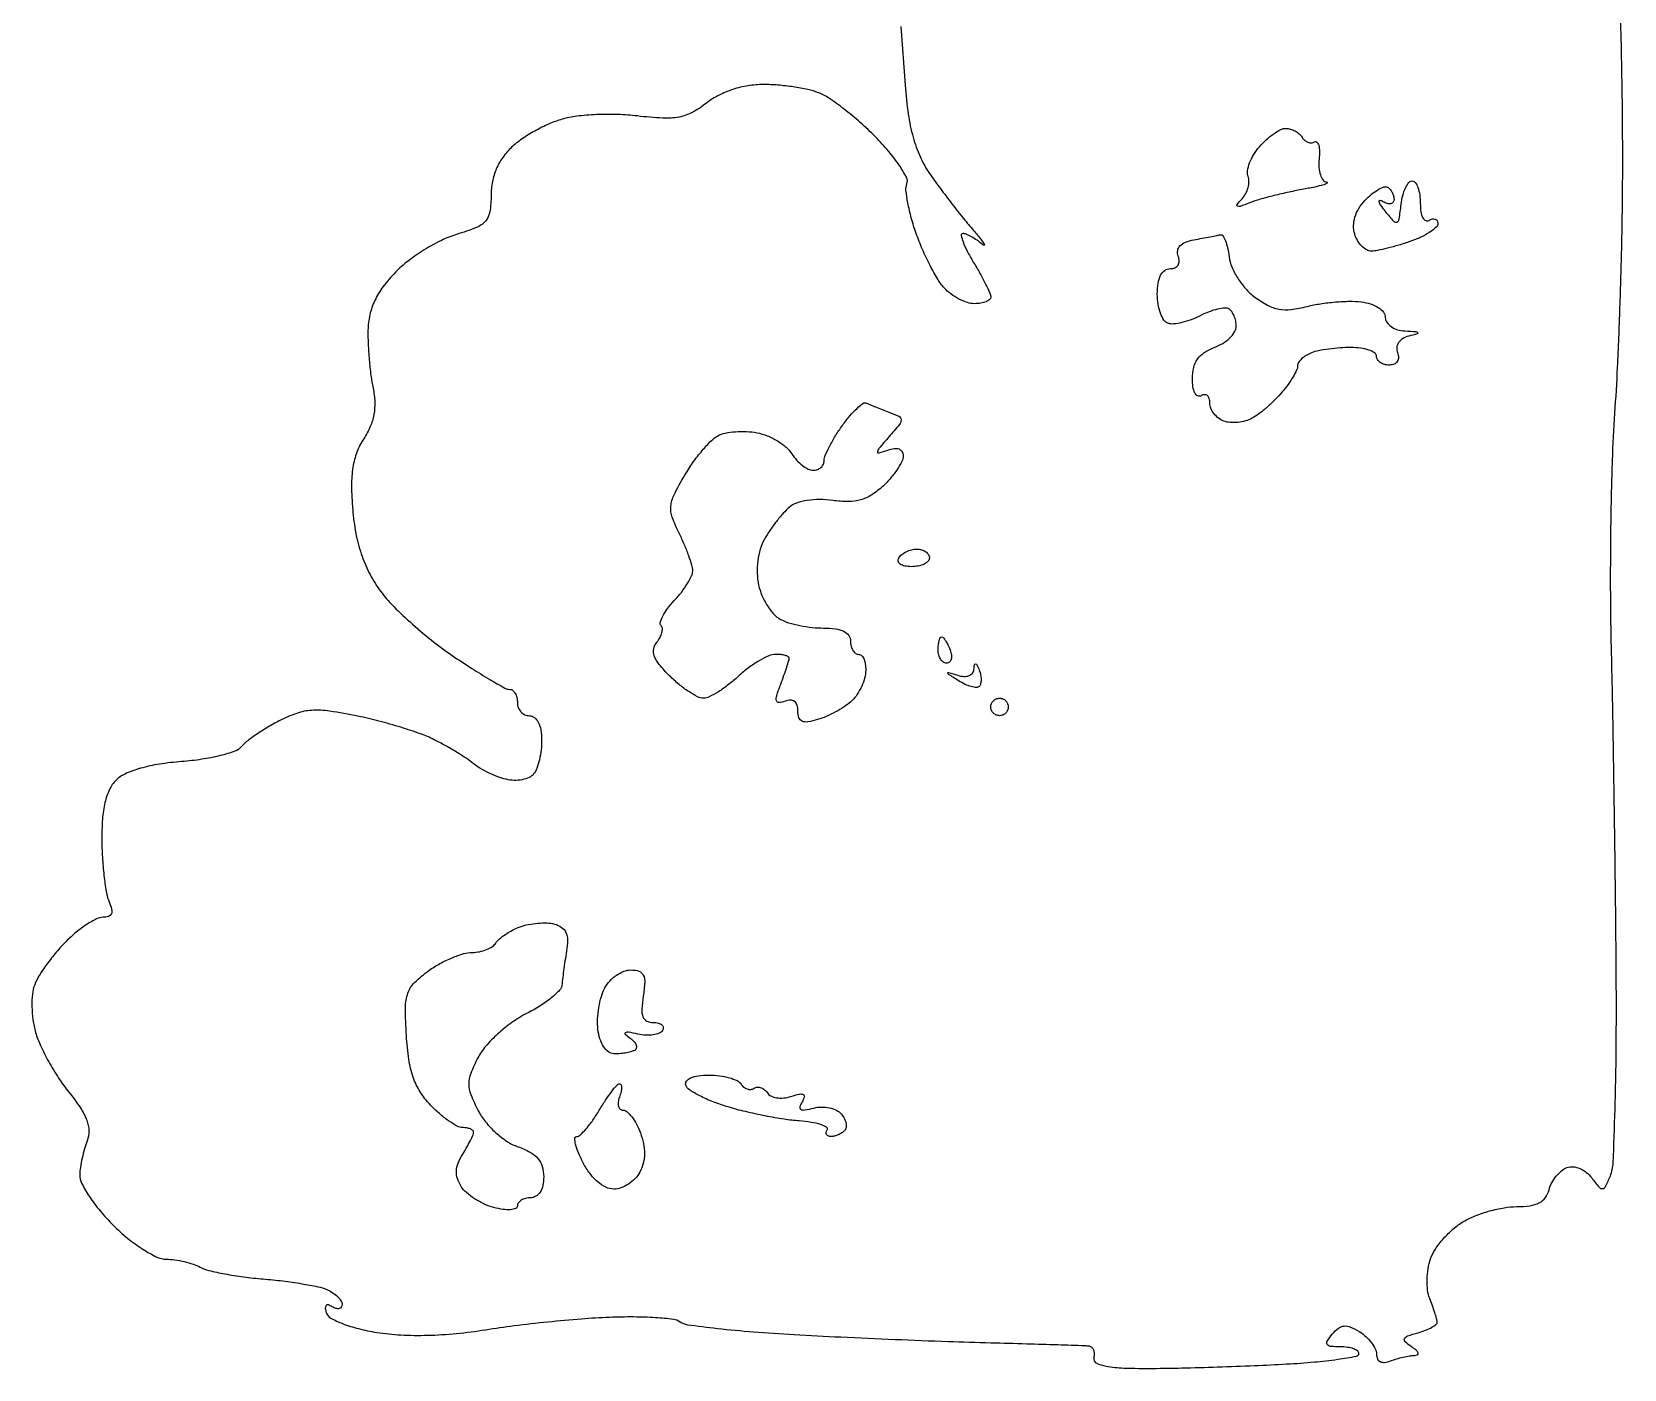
# Model space of a CAD drawing. Extents: x 0 to 102, y 0 to 135.
# Drawn here: x 70.86 to 86.23, y 18.99 to 31.89 of the extents above; entities that cross this region are included whole.
import ezdxf

# ---------------------------------------------------------------- set-up
doc = ezdxf.new("R2010")
doc.units = 0
doc.header["$MEASUREMENT"] = 0

msp = doc.modelspace()

# ---------------------------------------------------------------- linework, layer by layer
msp.add_lwpolyline([(79.24978, 31.946446), (79.290376, 31.379064, 0.017571), (79.320122, 31.100992, 0.032032), (79.366751, 30.877562, 0.038183), (79.433861, 30.691476, 0.044844), (79.525697, 30.528092, 0.008387), (79.61606, 30.401108, 0.005033), (79.727371, 30.253251, 0.005039), (79.841099, 30.108355, 0.00875), (79.938805, 29.9907, -0.005967), (80.016068, 29.89871, -0.027417), (80.057197, 29.842518, -0.623646), (80.052837, 29.835216, -0.159182), (80.035174, 29.84265, 0.024432), (79.983584, 29.883126, 0.026265), (79.929486, 29.917336, 0.027048), (79.880304, 29.941537, 0.101143), (79.846723, 29.9484, 0.467726), (79.831886, 29.930634, 0.043402), (79.849047, 29.867633, 0.032097), (79.888307, 29.778973, 0.016625), (79.947927, 29.67345, -0.009396), (80.012153, 29.563517, -0.012311), (80.066416, 29.460628, -0.009897), (80.107595, 29.373365, -0.10441), (80.115884, 29.33505, -0.224619), (80.10454, 29.310761, -0.07644), (80.070256, 29.290238, -0.058007), (80.01986, 29.276241, -0.038778), (79.960112, 29.2716, -0.078172), (79.890342, 29.282575, -0.041513), (79.809401, 29.316323, -0.040034), (79.73048, 29.365587, -0.049334), (79.666239, 29.42385, -0.049116), (79.60434, 29.507439, -0.016326), (79.530299, 29.640867, -0.016075), (79.457411, 29.794966, -0.017621), (79.396947, 29.948834, -0.017209), (79.349597, 30.099356, -0.020894), (79.316088, 30.243396, -0.019986), (79.298105, 30.364993, -0.118871), (79.306353, 30.428187, 0.214414), (79.302925, 30.489301, 0.027434), (79.234433, 30.605315, 0.028141), (79.132543, 30.740905, 0.019928), (79.004066, 30.881455, 0.016833), (78.857372, 31.019971, 0.016402), (78.700452, 31.149554, 0.016544), (78.555287, 31.254151, 0.057056), (78.452425, 31.307351, 0.037282), (78.34991, 31.337808, 0.016455), (78.210779, 31.363321, 0.01618), (78.060853, 31.380804, 0.020937), (77.922502, 31.3866, 0.040388), (77.77387, 31.374575, 0.03831), (77.62637, 31.338784, 0.039276), (77.489892, 31.282183, 0.048755), (77.374151, 31.208147, -0.043485), (77.236005, 31.117716, -0.076997), (77.107869, 31.072534, -0.059414), (76.950387, 31.062027, -0.017169), (76.707092, 31.083101, 0.022831), (76.517419, 31.09737, 0.017997), (76.311461, 31.096018, 0.018343), (76.119931, 31.080811, 0.042226), (75.978403, 31.052075, 0.033563), (75.853493, 31.006222, 0.022107), (75.716504, 30.937815, 0.022263), (75.588566, 30.859049, 0.039474), (75.491953, 30.781673, 0.050186), (75.406564, 30.683591, 0.053232), (75.344363, 30.572302, 0.052826), (75.30671, 30.449605, 0.048086), (75.294, 30.317749, -0.038064), (75.281852, 30.158412, -0.143651), (75.23989, 30.068705, -0.117892), (75.150964, 30.006126, -0.021858), (74.960696, 29.939932, 0.04145), (74.814366, 29.88251, 0.024317), (74.649664, 29.791368, 0.024205), (74.492749, 29.683451, 0.037559), (74.369906, 29.574413, 0.032118), (74.252138, 29.436162, 0.050076), (74.171593, 29.302182, 0.054839), (74.12416, 29.164441, 0.049943), (74.105823, 29.015227, 0.0169), (74.107314, 28.883554, 0.010621), (74.117522, 28.72996, 0.010661), (74.134023, 28.579077, 0.019146), (74.154915, 28.456291, -0.042265), (74.171253, 28.323411, -0.055068), (74.162423, 28.201265, -0.05553), (74.127267, 28.084788, -0.044018), (74.06511, 27.96883, 0.054468), (73.998412, 27.837919, 0.05189), (73.960208, 27.693549, 0.041086), (73.947298, 27.516733, 0.018376), (73.958029, 27.283568, 0.025618), (73.988408, 27.058151, 0.034195), (74.040197, 26.858293, 0.036568), (74.115161, 26.678495, 0.037589), (74.214936, 26.513272, 0.038446), (74.332376, 26.372494, 0.015814), (74.511424, 26.199898, 0.015537), (74.71611, 26.025963, 0.019252), (74.917434, 25.877694, 0.006535), (75.108184, 25.75184, 0.009361), (75.280758, 25.645695, 0.005774), (75.427427, 25.561492, 0.128097), (75.474619, 25.5492, -0.16919), (75.502538, 25.539474, -0.094602), (75.526303, 25.511923, -0.07525), (75.542373, 25.470842, -0.055724), (75.5478, 25.4223, 0.0905), (75.556641, 25.373853, 0.095522), (75.58197, 25.332677, 0.099673), (75.619745, 25.305126, 0.108288), (75.664125, 25.2954, -0.173097), (75.711355, 25.278544, -0.10469), (75.748955, 25.231721, -0.074678), (75.773359, 25.157803, -0.041123), (75.781707, 25.06275, -0.030205), (75.776413, 24.966563, -0.028625), (75.759568, 24.869942, -0.029841), (75.734658, 24.786319, -0.0828), (75.704572, 24.733084, -0.116542), (75.660891, 24.699243, -0.05895), (75.594205, 24.677931, -0.053794), (75.516376, 24.671371, -0.053794), (75.438939, 24.681565, -0.030867), (75.357978, 24.706617, -0.021096), (75.269425, 24.744473, -0.021315), (75.186851, 24.788388, -0.039705), (75.1248, 24.831829, 0.02607), (75.058748, 24.880805, 0.009545), (74.960623, 24.943258, 0.009433), (74.850574, 25.007568, 0.011155), (74.7441, 25.064043, 0.030436), (74.61377, 25.11984, 0.011149), (74.42351, 25.183179, 0.011005), (74.211958, 25.243339, 0.012956), (74.009128, 25.290647, 0.013528), (73.735319, 25.339391, 0.052297), (73.563149, 25.347078, 0.068703), (73.417914, 25.318081, 0.035687), (73.247728, 25.245001, 0.015473), (73.134243, 25.181836, 0.015507), (73.024966, 25.111817, 0.01552), (72.93359, 25.044929, 0.057765), (72.8829, 24.99495, -0.14137), (72.821605, 24.951849, -0.022355), (72.678995, 24.909715, -0.023291), (72.501654, 24.874505, -0.018485), (72.307555, 24.852584, 0.019992), (72.093076, 24.827708, 0.030215), (71.909504, 24.787455, 0.035264), (71.765036, 24.735248, 0.092293), (71.67442, 24.673077, 0.086104), (71.610566, 24.582415, 0.052963), (71.567403, 24.458826, 0.040714), (71.543146, 24.297004, 0.019869), (71.537365, 24.088193, 0.013036), (71.544241, 23.90793, 0.013922), (71.560462, 23.732193, 0.013592), (71.582668, 23.582288, 0.061071), (71.608502, 23.49765, -0.042602), (71.632061, 23.429553, -0.157507), (71.629165, 23.384732, -0.216406), (71.60208, 23.358595, -0.085544), (71.549888, 23.3496, 0.116439), (71.486888, 23.334727, 0.028353), (71.393581, 23.281259, 0.027538), (71.290819, 23.206001, 0.024383), (71.192491, 23.11695, 0.021307), (71.098132, 23.014334, 0.01807), (71.007271, 22.898404, 0.018452), (70.932167, 22.78665, 0.047687), (70.889121, 22.699665, 0.065081), (70.867476, 22.608953, 0.030758), (70.862322, 22.488522, 0.029696), (70.872447, 22.359162, 0.035469), (70.897741, 22.239545, 0.038914), (70.945127, 22.112532, 0.018316), (71.024741, 21.956385, 0.018024), (71.120536, 21.798078, 0.024186), (71.219133, 21.662446, -0.021863), (71.330641, 21.510542, -0.057729), (71.392147, 21.390701, -0.082657), (71.412279, 21.288186, -0.100614), (71.395605, 21.191966, 0.02343), (71.369917, 21.115801, 0.015511), (71.347307, 21.026291, 0.015625), (71.330725, 20.937756, 0.02908), (71.323746, 20.865097, 0.128918), (71.341904, 20.783439, 0.02756), (71.416028, 20.657026, 0.027087), (71.520952, 20.515984, 0.022914), (71.646247, 20.378647, 0.025569), (71.785682, 20.252787, 0.028458), (71.932524, 20.146565, 0.029566), (72.066694, 20.071475, 0.11326), (72.159409, 20.0502, -0.034182), (72.240548, 20.044647, -0.023111), (72.331764, 20.027776, -0.023331), (72.418823, 20.003141, -0.042271), (72.486762, 19.973862, 0.063341), (72.570304, 19.94195, 0.013174), (72.724138, 19.908836, 0.013635), (72.90601, 19.879782, 0.012498), (73.09455, 19.859694, -0.010029), (73.283488, 19.840506, -0.010857), (73.466552, 19.814151, -0.010417), (73.622225, 19.784934, -0.050577), (73.70775, 19.75778, -0.042559), (73.764395, 19.727306, -0.048805), (73.81231, 19.688863, -0.055328), (73.845295, 19.648616, -0.145007), (73.8558, 19.613156, -0.149225), (73.847955, 19.587454, -0.191612), (73.827725, 19.573625, -0.132272), (73.796835, 19.574924, -0.062214), (73.760225, 19.591683, 0.064172), (73.723433, 19.608352, 0.282164), (73.701342, 19.602646, 0.228974), (73.693352, 19.578356, 0.047268), (73.70377, 19.533226, 0.188429), (73.746191, 19.482225, 0.033679), (73.860526, 19.428796, 0.031464), (74.013379, 19.380353, 0.021369), (74.192293, 19.343848, 0.026901), (74.421889, 19.319708, 0.019003), (74.681269, 19.316346, 0.017886), (74.958672, 19.333235, 0.016326), (75.242798, 19.370157, -0.009409), (75.515855, 19.409489, -0.005651), (75.841285, 19.446399, -0.005657), (76.165911, 19.4758, -0.00982), (76.4361, 19.49186, -0.011179), (76.669459, 19.495914, -0.015037), (76.880682, 19.488506, -0.012086), (77.054122, 19.472977, -0.134666), (77.11797, 19.447387, 0.130007), (77.188582, 19.418333, 0.00478), (77.478025, 19.382779, 0.008428), (77.824226, 19.349508, 0.005789), (78.21777, 19.322953, 0.002183), (78.669139, 19.299718, 0.001409), (79.192112, 19.276564, 0.001417), (79.703538, 19.256816, 0.002674), (80.1162, 19.244262, -0.000766), (80.461208, 19.235084, -0.001151), (80.7622, 19.225921, -0.000455), (81.020574, 19.217225, -0.026193), (81.06795, 19.213096, -0.169235), (81.090497, 19.201512, -0.102214), (81.106549, 19.175749, -0.080244), (81.113633, 19.139561, -0.057706), (81.11025, 19.09845, 0.33617), (81.134006, 19.049422, 0.073801), (81.228653, 19.017673, 0.036633), (81.399918, 18.999955, 0.009155), (81.6813, 18.996708, 0.004294), (81.95804, 19.000958, 0.002209), (82.304529, 19.010787, 0.002195), (82.661021, 19.024043, 0.003315), (82.97133, 19.039008, 0.008499), (83.238889, 19.058256, 0.013985), (83.464208, 19.08469, 0.007602), (83.646951, 19.114173, 0.363257), (83.66928, 19.14075, 0.246286), (83.65657, 19.165101, 0.066821), (83.616619, 19.185562, 0.051453), (83.558611, 19.199577, 0.033575), (83.489841, 19.2042, -0.022234), (83.396095, 19.208371, -0.234329), (83.364327, 19.227816, -0.28994), (83.364435, 19.261475, -0.031282), (83.412456, 19.327311, -0.05581), (83.471722, 19.384387, -0.144024), (83.526583, 19.405601, -0.124269), (83.589492, 19.395167, -0.036668), (83.676615, 19.349261, -0.046696), (83.738583, 19.301998, -0.046065), (83.791017, 19.243858, -0.049953), (83.827008, 19.184079, -0.110982), (83.8386, 19.132498, 0.10959), (83.848253, 19.088988, 0.173345), (83.874838, 19.062108, 0.140298), (83.917306, 19.054869, 0.064207), (83.972419, 19.068249, -0.02027), (84.030891, 19.088008, -0.015701), (84.095961, 19.104896, -0.015964), (84.157766, 19.116822, -0.036412), (84.205069, 19.120895, 0.122674), (84.233084, 19.128265, 0.362137), (84.239844, 19.145463, 0.138256), (84.221852, 19.17204, 0.030007), (84.177, 19.205498, -0.035987), (84.115833, 19.252273, -0.332505), (84.109482, 19.282975, -0.202547), (84.138968, 19.309528, -0.016483), (84.24045, 19.340969, 0.025397), (84.312938, 19.364851, 0.037925), (84.373138, 19.393551, 0.04292), (84.415145, 19.422689, 0.252432), (84.424854, 19.446717, 0.043607), (84.418736, 19.477263, 0.007346), (84.401133, 19.534262, 0.007987), (84.378331, 19.600792, 0.007021), (84.352452, 19.6695, -0.064619), (84.332339, 19.749879, -0.034475), (84.327496, 19.852399, -0.033655), (84.337051, 19.959487, -0.044377), (84.360813, 20.054536, -0.063466), (84.406985, 20.147626, -0.034292), (84.485118, 20.249186, -0.033534), (84.580288, 20.343229, -0.044738), (84.678918, 20.414086, -0.039719), (84.791713, 20.469153, -0.025426), (84.929999, 20.515584, -0.025519), (85.071038, 20.547428, -0.042784), (85.192023, 20.5578, 0.034208), (85.32082, 20.566622, 0.086422), (85.409979, 20.595103, 0.115295), (85.468814, 20.645794, 0.093839), (85.504557, 20.721148, -0.058787), (85.530466, 20.787315, -0.047235), (85.572711, 20.851089, -0.048837), (85.623942, 20.903183, -0.082622), (85.676586, 20.934117, -0.114213), (85.734847, 20.942266, -0.076854), (85.80034, 20.926108, -0.069821), (85.863797, 20.888526, -0.065575), (85.916007, 20.83422, 0.015164), (85.986223, 20.74469, 0.251228), (86.020217, 20.730989, 0.257624), (86.049872, 20.751867, 0.015847), (86.095608, 20.8539, 0.087489), (86.122958, 20.97904, 0.002841), (86.141011, 21.495274, 0.005377), (86.152336, 22.106709, 0.003702), (86.152586, 22.7997, 0.001114), (86.145363, 23.57876, 0.000792), (86.133935, 24.452044, 0.0008), (86.120376, 25.285417, 0.001702), (86.106665, 25.9299, -0.00554), (86.098692, 26.516241, -0.004205), (86.102482, 27.159244, -0.004252), (86.116243, 27.762539, -0.009896), (86.139339, 28.2141, 0.006188), (86.165317, 28.657548, 0.002903), (86.188486, 29.231679, 0.002876), (86.205816, 29.833765, 0.004037), (86.213853, 30.3714, 0.002952), (86.214351, 30.884482, 0.00272), (86.208882, 31.411716, 0.002715), (86.198899, 31.881543, 0.009015), (86.185087, 32.1903, 0.017877)], format="xyb")
for points in [[(82.964109, 30.9636, -0.072935), (83.007488, 30.957238, -0.05301), (83.052537, 30.938343, -0.053217), (83.0924, 30.910518, -0.075515), (83.120353, 30.87762, 0.076212), (83.145691, 30.847884, 0.089412), (83.177523, 30.829035, 0.100746), (83.210762, 30.823826, 0.127739), (83.240353, 30.832963, -0.344695), (83.263591, 30.830389, -0.136012), (83.280831, 30.800712, -0.063368), (83.288389, 30.742589, -0.028027), (83.284257, 30.665143, 0.045039), (83.282695, 30.584308, 0.064997), (83.296919, 30.514325, 0.085045), (83.323765, 30.465184, 0.201098), (83.3596, 30.445411, -0.698355), (83.362128, 30.435264, -0.075926), (83.329619, 30.41979, -0.020508), (83.243177, 30.397564, -0.007534), (83.1195, 30.373061, 0.009002), (82.977533, 30.344501, 0.007975), (82.830802, 30.309761, 0.008033), (82.699673, 30.274246, 0.024126), (82.6119, 30.244299, -0.008273), (82.521989, 30.210405, -0.220099), (82.497085, 30.212636, -0.4609), (82.493984, 30.22926, -0.016565), (82.541839, 30.284658, 0.064732), (82.576649, 30.333798, 0.056821), (82.599611, 30.392389, 0.059792), (82.607926, 30.45115, 0.097185), (82.599295, 30.500642, -0.134581), (82.593924, 30.554797, -0.04973), (82.614417, 30.6294, -0.044771), (82.654346, 30.710616, -0.040441), (82.709308, 30.786433, -0.030606), (82.774961, 30.854236, -0.033196), (82.84673, 30.911557, -0.035256), (82.914215, 30.951744, -0.117185)], [(83.94435, 30.395287, -0.089748), (83.968628, 30.376077, -0.057741), (83.989162, 30.346513, -0.05576), (84.003083, 30.311688, -0.067323), (84.0078, 30.276814, -0.158843), (83.999059, 30.249995, -0.188186), (83.976736, 30.235728, -0.125621), (83.942566, 30.237551, -0.059513), (83.90205, 30.255747, 0.09368), (83.871936, 30.266882, 0.53338), (83.862261, 30.256665, 0.099196), (83.87769, 30.222075, 0.015374), (83.9232, 30.161967, 0.012479), (84.004548, 30.066119, 0.326029), (84.035786, 30.059404, 0.255093), (84.057405, 30.087683, 0.008775), (84.076869, 30.230327, -0.032628), (84.092891, 30.316752, -0.047455), (84.118976, 30.389709, -0.058235), (84.150396, 30.440436, -0.22885), (84.182619, 30.456, -0.241003), (84.212913, 30.440498, -0.068861), (84.238399, 30.392405, -0.052828), (84.25584, 30.322428, -0.034689), (84.2616, 30.239507, 0.035659), (84.26741, 30.158152, 0.083483), (84.285907, 30.100239, 0.1651), (84.313646, 30.073459, 0.253782), (84.3462, 30.0753, -0.073042), (84.378565, 30.08928, -0.149215), (84.405949, 30.08834, -0.188425), (84.42404, 30.073007, -0.124452), (84.4308, 30.046269, -0.212711), (84.414187, 30.008984, -0.038367), (84.352538, 29.961557, -0.035451), (84.266408, 29.913585, -0.025476), (84.164376, 29.872076, -0.011362), (84.054412, 29.836523, -0.0118), (83.94432, 29.806482, -0.011562), (83.848015, 29.784981, -0.049174), (83.789377, 29.7792, -0.131736), (83.743967, 29.791376, -0.068521), (83.697324, 29.827631, -0.060654), (83.656563, 29.881022, -0.05595), (83.628473, 29.944072, -0.083461), (83.617256, 30.023221, -0.068334), (83.631074, 30.107666, -0.062894), (83.668978, 30.191579, -0.05274), (83.728522, 30.269053, -0.029438), (83.791514, 30.327885, -0.040817), (83.854778, 30.372178, -0.04664), (83.909848, 30.397837, -0.211358)], [(82.331331, 29.936879, -0.306846), (82.355406, 29.926734, -0.04956), (82.380037, 29.879132, -0.040324), (82.401491, 29.809248, -0.024619), (82.415931, 29.724117, 0.071667), (82.442148, 29.626306, 0.040556), (82.499575, 29.517606, 0.039533), (82.576765, 29.415249, 0.05168), (82.663087, 29.336054, 0.038102), (82.787685, 29.257428, 0.077456), (82.896892, 29.219758, 0.074095), (83.015539, 29.21624, 0.032413), (83.170687, 29.244968, -0.023873), (83.297653, 29.270725, -0.016976), (83.441872, 29.287891, -0.017191), (83.580921, 29.294869, -0.034586), (83.69055, 29.289011, -0.046499), (83.78162, 29.26908, -0.066114), (83.856482, 29.233797, -0.083507), (83.906109, 29.188566, -0.16782), (83.9232, 29.139081, 0.151097), (83.937745, 29.092049, 0.092221), (83.979115, 29.050543, 0.07681), (84.040766, 29.020779, 0.061315), (84.11355, 29.007986, -0.004247), (84.218024, 29.00171, -0.22211), (84.235236, 28.992181, -0.519315), (84.231308, 28.980711, -0.007476), (84.149638, 28.958287, 0.071847), (84.09122, 28.933831, 0.108829), (84.051311, 28.896148, 0.125584), (84.034398, 28.849439, 0.116513), (84.041233, 28.7989, -0.088417), (84.050342, 28.751545, -0.149656), (84.039139, 28.713086, -0.153917), (84.00866, 28.688196, -0.095126), (83.962845, 28.6794, -0.066306), (83.91535, 28.685726, -0.083434), (83.875097, 28.704251, -0.099317), (83.848175, 28.731738, -0.145266), (83.8386, 28.764, 0.25072), (83.821216, 28.796489, 0.064599), (83.766079, 28.823749, 0.050053), (83.686291, 28.84244, 0.032533), (83.591719, 28.8486, 0.018051), (83.487385, 28.844832, 0.015472), (83.37805, 28.833516, 0.015746), (83.279329, 28.81702, 0.042363), (83.211019, 28.797249, 0.045265), (83.159823, 28.772083, 0.051972), (83.116509, 28.739074, 0.059391), (83.086808, 28.703603, 0.145633), (83.0772, 28.671316, -0.111719), (83.068233, 28.631685, -0.021923), (83.03371, 28.566785, -0.022262), (82.985827, 28.493255, -0.019032), (82.92915, 28.420198, -0.021597), (82.862079, 28.346897, -0.016574), (82.7829, 28.272628, -0.016855), (82.704053, 28.208006, -0.037697), (82.639179, 28.165734, -0.058077), (82.575063, 28.13967, -0.043188), (82.499869, 28.125693, -0.044012), (82.425534, 28.124988, -0.072106), (82.364229, 28.138855, -0.07379), (82.313373, 28.16755, -0.064268), (82.270277, 28.210992, -0.066864), (82.241123, 28.261968, -0.096797), (82.2312, 28.312744, 0.07215), (82.224943, 28.355877, 0.147958), (82.206349, 28.384142, 0.18888), (82.178759, 28.393339, 0.126158), (82.1466, 28.3833, -0.25606), (82.114013, 28.381597, -0.164223), (82.086277, 28.408743, -0.082668), (82.067798, 28.46731, -0.035183), (82.062, 28.549601, -0.05903), (82.074412, 28.654364, -0.095237), (82.111395, 28.735918, -0.09338), (82.176601, 28.799011, -0.054901), (82.2735, 28.8486, 0.047707), (82.354407, 28.888551, 0.05364), (82.422872, 28.941816, 0.061052), (82.469704, 28.999673, 0.140547), (82.485, 29.053013, 0.050775), (82.479846, 29.103633, 0.047936), (82.46458, 29.153209, 0.051521), (82.442129, 29.194552, 0.104578), (82.415484, 29.219977, 0.16024), (82.375248, 29.229645, 0.03691), (82.305391, 29.218674, 0.034491), (82.222913, 29.193295, 0.027785), (82.138316, 29.15521, -0.030311), (82.051216, 29.116524, -0.03158), (81.96125, 29.089262, -0.033298), (81.88099, 29.075937, -0.105312), (81.827132, 29.081989, -0.168766), (81.78737, 29.112603, -0.056956), (81.754013, 29.178845, -0.048947), (81.731232, 29.266275, -0.039289), (81.7236, 29.36325, -0.035692), (81.731227, 29.469953, -0.081116), (81.7554, 29.546846, -0.121451), (81.79495, 29.59303, -0.156483), (81.847845, 29.61, 0.095016), (81.893803, 29.618813, 0.155066), (81.924235, 29.643756, 0.149954), (81.935296, 29.682394, 0.087103), (81.925977, 29.730168, -0.129208), (81.920092, 29.78374, -0.155027), (81.942291, 29.829096, -0.109268), (81.994745, 29.864242, -0.046117), (82.076682, 29.887847, 0.000222), (82.156275, 29.903053, 0.000251), (82.232672, 29.917724, 0.000229), (82.297622, 29.93026, 0.001378)], [(78.917119, 28.312739, 0.021268), (78.949049, 28.297492, 0.004885), (79.004234, 28.2746, 0.00504), (79.068397, 28.249464, 0.004898), (79.133666, 28.225381, -0.025771), (79.229822, 28.185267, -0.288648), (79.250931, 28.151747, -0.172502), (79.234635, 28.105919, -0.009281), (79.133666, 27.986491, 0.004381), (79.036828, 27.874201, 0.154464), (79.023633, 27.842674, 0.528409), (79.037771, 27.831042, 0.016475), (79.12215, 27.8587, -0.05174), (79.18428, 27.874319, -0.126066), (79.230882, 27.869272, -0.178438), (79.259506, 27.844576, -0.127122), (79.2702, 27.803192, -0.115443), (79.257523, 27.749018, -0.031621), (79.213422, 27.672519, -0.030194), (79.150891, 27.589671, -0.02743), (79.076913, 27.51211, -0.045102), (78.968305, 27.427112, -0.073645), (78.862049, 27.378782, -0.069517), (78.741979, 27.361734, -0.035963), (78.590463, 27.372307, 0.03421), (78.463043, 27.381647, 0.041051), (78.343217, 27.372368, 0.046015), (78.24171, 27.346309, 0.09218), (78.1704, 27.304804, 0.033643), (78.113868, 27.249079, 0.015796), (78.048197, 27.170114, 0.015571), (77.984329, 27.082703, 0.021112), (77.932591, 26.999747, 0.056446), (77.891669, 26.903673, 0.040753), (77.867552, 26.789644, 0.039811), (77.861872, 26.669888, 0.046036), (77.876017, 26.556583, 0.047216), (77.908388, 26.455725, 0.040622), (77.960441, 26.357219, 0.042592), (78.023099, 26.275216, 0.08566), (78.087115, 26.225296, 0.050638), (78.165488, 26.193061, 0.022522), (78.274015, 26.166045, 0.022018), (78.392447, 26.147549, 0.02773), (78.503238, 26.1414, -0.032309), (78.618209, 26.133963, -0.081642), (78.698223, 26.109902, -0.127129), (78.745235, 26.069662, -0.153683), (78.7626, 26.0145, 0.060638), (78.768507, 25.965973, 0.079294), (78.785907, 25.924877, 0.097291), (78.811681, 25.897362, 0.1573), (78.841942, 25.8876, -0.213791), (78.871242, 25.874472, -0.090596), (78.894158, 25.836895, -0.066708), (78.907446, 25.781076, -0.043945), (78.908282, 25.714987, -0.058483), (78.893818, 25.64059, -0.03854), (78.860973, 25.559744, -0.038559), (78.816145, 25.484962, -0.058879), (78.76549, 25.428893, -0.036793), (78.702106, 25.381216, -0.019897), (78.61791, 25.331708, -0.01972), (78.527709, 25.287876, -0.029283), (78.44535, 25.257406, -0.032658), (78.351435, 25.235365, -0.145831), (78.29591, 25.242309, -0.213649), (78.265308, 25.276107, -0.078871), (78.255, 25.34105, 0.071814), (78.246855, 25.39747, 0.159004), (78.222508, 25.432895, 0.171041), (78.183385, 25.445622, 0.085734), (78.131734, 25.435401, -0.068593), (78.073231, 25.421738, -0.368788), (78.048531, 25.439154, -0.140594), (78.049967, 25.488056, -0.013654), (78.089434, 25.601057, 0.00531), (78.120446, 25.685308, 0.007146), (78.146616, 25.762266, 0.005085), (78.166892, 25.827049, 0.073422), (78.1704, 25.850807, 0.279665), (78.161786, 25.865003, 0.051391), (78.132039, 25.876792, 0.042043), (78.089848, 25.884932, 0.026643), (78.039808, 25.8876, 0.104708), (77.974472, 25.873766, 0.028874), (77.880575, 25.825472, 0.027835), (77.778036, 25.757049, 0.025901), (77.681122, 25.6761, -0.022063), (77.585692, 25.59514, -0.025264), (77.487584, 25.526728, -0.025578), (77.399617, 25.47784, -0.114523), (77.342569, 25.4646, -0.118988), (77.286228, 25.4782, -0.027534), (77.201383, 25.527774, -0.026914), (77.107491, 25.597338, -0.023488), (77.01705, 25.679659, -0.023418), (76.917153, 25.78938, -0.082148), (76.869178, 25.87167, -0.138321), (76.863046, 25.940398, -0.127387), (76.893261, 26.004693, 0.047054), (76.924492, 26.050472, 0.06326), (76.943012, 26.097072, 0.079115), (76.946817, 26.137409, 0.182367), (76.934459, 26.164741, -0.277493), (76.926577, 26.196397, -0.047542), (76.951297, 26.256136, -0.040059), (76.997634, 26.328838, -0.025635), (77.062093, 26.405559, 0.023355), (77.130115, 26.485774, 0.026218), (77.187599, 26.569046, 0.026814), (77.228495, 26.644235, 0.111596), (77.2398, 26.694255, 0.072234), (77.232013, 26.747878, 0.014674), (77.201921, 26.839362, 0.015188), (77.160214, 26.944546, 0.013717), (77.11085, 27.050691, -0.028725), (77.042457, 27.210093, -0.110329), (77.028757, 27.316454, -0.093303), (77.060516, 27.427851, -0.017312), (77.162796, 27.615775, -0.020646), (77.242284, 27.738613, -0.020777), (77.331475, 27.854209, -0.021123), (77.417409, 27.948144, -0.074188), (77.482997, 27.996925, -0.072031), (77.553218, 28.022366, -0.031726), (77.651272, 28.036218, -0.030575), (77.758911, 28.037916, -0.035898), (77.860231, 28.025995, -0.049294), (77.958567, 27.99693, -0.039533), (78.057282, 27.947415, -0.040902), (78.141911, 27.886265, -0.076419), (78.19693, 27.822356, 0.044207), (78.242604, 27.761849, 0.044899), (78.297986, 27.710658, 0.048929), (78.354341, 27.675438, 0.115712), (78.40225, 27.6642, 0.085697), (78.442937, 27.671225, 0.093773), (78.477501, 27.691428, 0.10034), (78.500618, 27.721533, 0.114199), (78.5088, 27.75689, -0.10146), (78.519172, 27.807479, -0.018294), (78.560403, 27.894822, -0.019061), (78.617216, 27.995036, -0.016231), (78.684469, 28.096285, -0.019853), (78.755916, 28.188633, -0.030826), (78.825274, 28.261634, -0.031431), (78.884972, 28.310556, -0.285313)], [(79.402093, 26.9028, -0.067639), (79.448691, 26.896467, -0.08433), (79.48819, 26.877949, -0.09965), (79.514604, 26.850461, -0.142666), (79.524, 26.8182, -0.195654), (79.510851, 26.785884, -0.086673), (79.472831, 26.758451, -0.066561), (79.416478, 26.739827, -0.0466), (79.349807, 26.7336, -0.047867), (79.286731, 26.739652, -0.104212), (79.242142, 26.758451, -0.181468), (79.222942, 26.786211, -0.202618), (79.2279, 26.8182, -0.08825), (79.256862, 26.850588, -0.053305), (79.300637, 26.877949, -0.051278), (79.351583, 26.896525, -0.061875)], [(79.641849, 26.0568, -0.222225), (79.657611, 26.04943, -0.030693), (79.679635, 26.019523, -0.030395), (79.702718, 25.978508, -0.02136), (79.723794, 25.9299, -0.055937), (79.736442, 25.881309, -0.100118), (79.734114, 25.840277, -0.147206), (79.717666, 25.813362, -0.184534), (79.690545, 25.803, -0.152681), (79.659293, 25.812771, -0.098158), (79.632671, 25.840277, -0.08088), (79.614711, 25.881379, -0.062722), (79.6086, 25.9299, -0.024748), (79.611009, 25.97853, -0.039339), (79.618367, 26.019523, -0.046727), (79.628995, 26.048671, -0.289661)], [(80.004791, 25.734263, -0.045164), (80.018476, 25.688468, -0.050608), (80.023022, 25.642692, -0.05722), (80.018447, 25.603579, -0.139552), (80.004458, 25.578458, -0.213398), (79.976783, 25.567885, -0.052316), (79.927487, 25.575846, -0.044365), (79.867692, 25.597899, -0.031759), (79.805295, 25.632433, -0.001971), (79.709004, 25.694551, -0.222076), (79.70119, 25.707103, -0.539454), (79.707923, 25.712788, -0.003302), (79.79895, 25.685143, 0.061597), (79.857202, 25.674638, 0.102529), (79.90633, 25.682011, 0.135668), (79.939523, 25.705859, 0.154566), (79.953679, 25.742205, -0.022557), (79.958654, 25.787334, -0.413995), (79.969218, 25.79505, -0.249998), (79.982923, 25.784758, -0.01402)], [(80.2008, 25.4646, -0.099038), (80.233087, 25.458141, -0.097945), (80.260549, 25.439749, -0.097945), (80.278941, 25.412287, -0.099038), (80.2854, 25.38, -0.099038), (80.278941, 25.347713, -0.097945), (80.260549, 25.320251, -0.097945), (80.233087, 25.301859, -0.099038), (80.2008, 25.2954, -0.099038), (80.168513, 25.301859, -0.097945), (80.141051, 25.320251, -0.097945), (80.122659, 25.347713, -0.099038), (80.1162, 25.38, -0.099038), (80.122659, 25.412287, -0.097945), (80.141051, 25.439749, -0.097945), (80.168513, 25.458141, -0.099038)], [(75.905714, 23.28441, -0.087108), (75.974595, 23.252857, -0.13877), (76.015645, 23.203289, -0.106671), (76.030899, 23.129323, -0.038795), (76.021576, 23.022086, 0.003967), (76.006954, 22.929314, 0.003738), (75.993498, 22.834467, 0.003717), (75.982829, 22.750249, 0.012952), (75.977757, 22.695669, -0.179466), (75.955031, 22.645043, -0.029359), (75.873951, 22.571746, -0.02914), (75.763568, 22.493267, -0.022015), (75.634143, 22.419889, 0.037575), (75.49566, 22.335582, 0.028894), (75.357952, 22.224281, 0.029605), (75.240813, 22.104461, 0.059481), (75.166671, 21.99517, 0.025246), (75.097512, 21.843078, 0.096162), (75.078467, 21.741056, 0.094156), (75.098778, 21.638186, 0.023642), (75.170354, 21.482107, 0.051766), (75.240329, 21.375463, 0.037729), (75.338034, 21.272572, 0.038272), (75.447631, 21.187633, 0.061925), (75.553227, 21.135431, -0.0409), (75.670184, 21.083596, -0.091075), (75.74559, 21.022545, -0.106582), (75.787341, 20.945426, -0.071078), (75.8016, 20.845624, -0.050868), (75.793063, 20.761924, -0.088957), (75.767243, 20.697421, -0.116068), (75.726546, 20.657039, -0.138475), (75.6747, 20.6424, 0.058993), (75.626168, 20.636654, 0.077988), (75.585077, 20.619698, 0.096496), (75.557552, 20.594595, 0.161119), (75.5478, 20.565116, -0.303967), (75.531008, 20.540047, -0.079242), (75.48136, 20.528304, -0.053503), (75.408335, 20.530699, -0.030418), (75.321623, 20.548322, -0.042843), (75.228397, 20.582031, -0.034891), (75.135314, 20.633167, -0.03613), (75.055833, 20.69288, -0.073002), (75.00499, 20.752213, -0.061188), (74.969028, 20.828498, -0.091591), (74.959093, 20.901298, -0.08395), (74.975673, 20.977384, -0.044076), (75.019667, 21.06396, 0.010688), (75.059927, 21.131603, 0.013685), (75.093917, 21.195616, 0.011574), (75.119405, 21.250092, 0.103989), (75.1248, 21.275752, 0.220308), (75.117047, 21.292494, 0.075599), (75.093736, 21.306867, 0.057865), (75.059542, 21.316921, 0.039164), (75.01905, 21.320662, -0.122239), (74.965228, 21.334812, -0.027553), (74.884191, 21.385107, -0.026978), (74.794639, 21.455255, -0.023297), (74.708455, 21.537996, -0.050245), (74.609562, 21.665738, -0.056275), (74.542493, 21.80603, -0.04662), (74.50017, 21.978721, -0.021802), (74.476342, 22.207957, -0.014249), (74.467797, 22.479313, -0.084359), (74.491094, 22.618934, -0.116738), (74.556208, 22.721403, -0.038398), (74.694247, 22.836622, -0.029274), (74.800767, 22.903441, -0.026415), (74.918012, 22.959918, -0.027359), (75.028581, 22.999201, -0.071792), (75.111717, 23.0112, 0.047762), (75.181774, 23.017908, 0.046706), (75.249837, 23.037793, 0.050581), (75.306144, 23.067012, 0.109807), (75.339964, 23.101729, -0.078021), (75.373752, 23.141094, -0.029267), (75.431924, 23.185065, -0.028135), (75.502, 23.226358, -0.030488), (75.574452, 23.258303, -0.04009), (75.653989, 23.280673, -0.028856), (75.745407, 23.293215, -0.029337), (75.834344, 23.294993, -0.054331)], [(76.643196, 22.842, -0.079704), (76.721357, 22.829461, -0.206544), (76.763166, 22.792382, -0.125783), (76.776666, 22.7213, -0.02344), (76.76204, 22.5882, 0.02438), (76.74844, 22.462249, 0.106344), (76.759808, 22.388563, 0.190164), (76.796036, 22.348952, 0.114027), (76.859013, 22.3344, -0.056243), (76.908091, 22.328862, -0.121341), (76.941833, 22.311882, -0.190141), (76.955134, 22.28678, -0.16781), (76.948609, 22.257742, -0.161689), (76.916957, 22.231265, -0.05755), (76.859258, 22.215851, -0.049698), (76.78727, 22.212483, -0.040817), (76.710966, 22.222781, 0.009501), (76.619592, 22.240993, 0.16692), (76.590167, 22.236454, 0.524166), (76.588241, 22.220665, 0.02749), (76.635482, 22.183114, -0.050841), (76.674242, 22.149239, -0.102432), (76.695255, 22.114719, -0.166465), (76.695629, 22.085435, -0.197337), (76.677782, 22.064537, -0.055798), (76.641105, 22.050613, -0.023394), (76.589315, 22.039868, -0.022795), (76.532301, 22.033443, -0.027468), (76.4784, 22.032812, -0.153627), (76.426468, 22.051656, -0.084672), (76.380041, 22.101602, -0.068092), (76.34459, 22.176134, -0.048317), (76.325134, 22.266766, -0.040907), (76.321815, 22.366927, -0.028803), (76.333771, 22.479052, -0.029206), (76.357872, 22.585719, -0.052746), (76.391561, 22.668616, -0.064176), (76.438858, 22.734926, -0.054986), (76.503756, 22.791069, -0.057533), (76.575567, 22.829223, -0.093634)], [(77.396957, 21.8268, -0.031038), (77.498797, 21.820472, -0.036836), (77.593266, 21.801543, -0.039991), (77.668469, 21.773979, -0.147545), (77.705953, 21.74082, 0.08344), (77.731765, 21.711394, 0.092847), (77.764899, 21.693333, 0.100558), (77.800106, 21.689321, 0.117181), (77.832, 21.6999, -0.12188), (77.864059, 21.710205, -0.100751), (77.899726, 21.705456, -0.091344), (77.933558, 21.686292, -0.080085), (77.960174, 21.655539, 0.146145), (77.994084, 21.625376, 0.071631), (78.049928, 21.608484, 0.06161), (78.117966, 21.606602, 0.053029), (78.188114, 21.620922, -0.019822), (78.269924, 21.643361, -0.172553), (78.306804, 21.63915, -0.372356), (78.316561, 21.616229, -0.060861), (78.294665, 21.568737, 0.069966), (78.273912, 21.521489, 0.352862), (78.28447, 21.496812, 0.165834), (78.323769, 21.490494, 0.021628), (78.40786, 21.50864, -0.060865), (78.482907, 21.518772, -0.056746), (78.560053, 21.510973, -0.060836), (78.62766, 21.487389, -0.105616), (78.674155, 21.450732, -0.055119), (78.70329, 21.406515, -0.070057), (78.719231, 21.360365, -0.08524), (78.720157, 21.319446, -0.160857), (78.705466, 21.290266, -0.057198), (78.678624, 21.268951, -0.038889), (78.643976, 21.250952, -0.039098), (78.607282, 21.238661, -0.061342), (78.574307, 21.2346, -0.093153), (78.54849, 21.239452, -0.17128), (78.532477, 21.253238, -0.173897), (78.528804, 21.273848, -0.096378), (78.537917, 21.29805, 0.419099), (78.531523, 21.324018, 0.056754), (78.474747, 21.349527, 0.038724), (78.383775, 21.370969, 0.020196), (78.26796, 21.384191, -0.020349), (78.122764, 21.400813, -0.009933), (77.939139, 21.433192, -0.009836), (77.749215, 21.474483, -0.014037), (77.582567, 21.51914, -0.019921), (77.436075, 21.569272, -0.026207), (77.307216, 21.627121, -0.025501), (77.208071, 21.684595, -0.169777), (77.173667, 21.729098, -0.243731), (77.179907, 21.768671, -0.131706), (77.219432, 21.800266, -0.072868), (77.293422, 21.820503, -0.030384)], [(76.534534, 21.7422, -0.315563), (76.548526, 21.732393, -0.091472), (76.553119, 21.704923, -0.056917), (76.547744, 21.663969, -0.030564), (76.532406, 21.6153, 0.057534), (76.519925, 21.566715, 0.102393), (76.522701, 21.525677, 0.148441), (76.539824, 21.498747, 0.179314), (76.567749, 21.4884, -0.184554), (76.605655, 21.473915, -0.046595), (76.651341, 21.424645, -0.041222), (76.696547, 21.35445, -0.031619), (76.734306, 21.271361, -0.040327), (76.764797, 21.166398, -0.053906), (76.774139, 21.067716, -0.058341), (76.762127, 20.975737, -0.061322), (76.729236, 20.890661, -0.069697), (76.683544, 20.828068, -0.056164), (76.619186, 20.775075, -0.057686), (76.54684, 20.739106, -0.086755), (76.477596, 20.727, -0.116311), (76.402605, 20.744684, -0.06178), (76.322695, 20.797791, -0.053467), (76.246443, 20.87899, -0.042504), (76.1823, 20.9808, -0.020159), (76.136814, 21.078191, -0.038615), (76.109739, 21.160046, -0.056424), (76.102317, 21.217037, -0.419139), (76.119587, 21.2346, 0.193139), (76.154627, 21.24866, 0.02424), (76.212028, 21.309154, 0.025651), (76.275621, 21.391193, 0.01864), (76.338043, 21.4884, -0.012695), (76.398866, 21.585642, -0.018619), (76.457605, 21.667646, -0.014279), (76.509414, 21.730757, -0.217033)]]:
    msp.add_lwpolyline(points, format="xyb", close=True)

doc.saveas('drawing.dxf')
